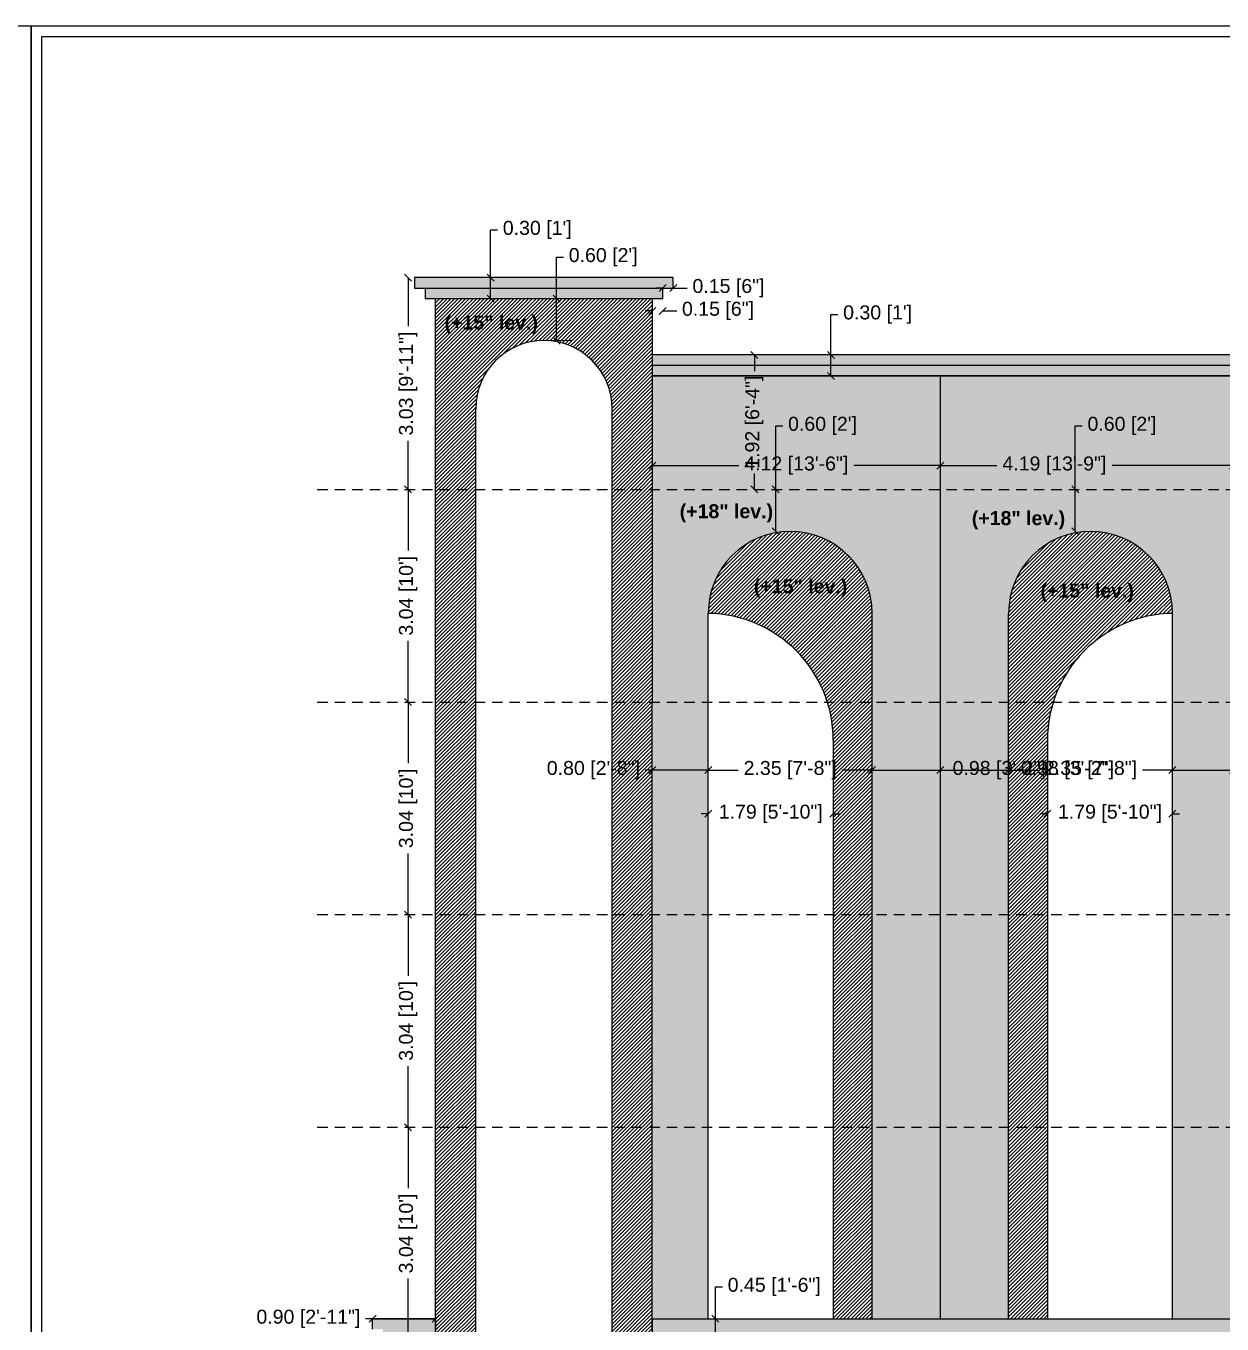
# Model space of a CAD drawing. Header units: metres. Extents: x 0 to 8495, y 0 to 3455.
# Drawn here: x 8361.38 to 8378.49, y 89.14 to 107.71 of the extents above; entities that cross this region are included whole.
import ezdxf

# ---------------------------------------------------------------- set-up
doc = ezdxf.new("R2010")
doc.units = ezdxf.units.M
doc.header["$MEASUREMENT"] = 0
doc.linetypes.add('DASHED', pattern=[0.75, 0.5, -0.25])
doc.layers.get('0').update_dxf_attribs({"lineweight": 18})
doc.layers.add('Columns', color=12, linetype='Continuous', lineweight=25)
doc.styles.add('Annotative', font='arial.ttf')
doc.dimstyles.get("Standard").update_dxf_attribs({"dimtxt": 0.2, "dimasz": 0.1, "dimexe": 0.08, "dimexo": 0.1125, "dimgap": 0.09, "dimtad": 0, "dimtoh": 1, "dimzin": 0, "dimdsep": 46, "dimtxsty": 'Annotative', "dimblk": 'OBLIQUE', "dimcen": 0.09, "dimse1": 1, "dimse2": 1, "dimclrt": 256, "dimadec": 0, "dimazin": 0, "dimtfac": 1, "dimtofl": 0, "dimtmove": 0, "dimatfit": 3, "dimldrblk": 'OBLIQUE', "dimfxl": 1, "dimtolj": 1, "dimtzin": 0, "dimarcsym": 0})

# ---------------------------------------------------------------- blocks, each defined once
blk = doc.blocks.new('_Oblique')
at = {"color": 0, "linetype": 'ByBlock', "lineweight": -2}
blk.add_line((-0.5, -0.5), (0.5, 0.5), dxfattribs=at)
blk = doc.blocks.new('*D438')
at = {"color": 0, "lineweight": -2, "transparency": 16777216}
for p, q in [((8366.849, 104.108), (8366.849, 103.413)), ((8366.849, 101.078), (8366.849, 101.774))]:
    blk.add_line(p, q, dxfattribs=at)
at = {"layer": 'Defpoints', "color": 0, "transparency": 16777216}
for p in [(8367.242, 104.108), (8366.849, 101.078), (8367.242, 101.078)]:
    blk.add_point(p, dxfattribs=at)
at = {"color": 0, "lineweight": -2, "transparency": 16777216, "xscale": 0.1, "yscale": 0.1, "zscale": 0.1}
for p, rotation in [((8366.849, 104.108), 90), ((8366.849, 101.078), 270)]:
    blk.add_blockref('_Oblique', p, dxfattribs=dict(at, rotation=rotation))
at = {"transparency": 16777216, "insert": (8366.849, 102.593), "char_height": 0.2, "attachment_point": 5, "rotation": 90, "style": 'Annotative'}
blk.add_mtext('\\A1;3.03 [9\'-11"]', dxfattribs=at)
blk = doc.blocks.new('*D439')
at = {"color": 0, "lineweight": -2, "transparency": 16777216}
for p, q in [((8370.342, 103.632), (8370.242, 103.632)), ((8370.492, 103.632), (8370.692, 103.632))]:
    blk.add_line(p, q, dxfattribs=at)
at = {"layer": 'Defpoints', "color": 0, "transparency": 16777216}
for p in [(8370.342, 103.808), (8370.492, 103.808), (8370.492, 103.632)]:
    blk.add_point(p, dxfattribs=at)
at = {"color": 0, "lineweight": -2, "transparency": 16777216, "xscale": 0.1, "yscale": 0.1, "zscale": 0.1}
blk.add_blockref('_Oblique', (8370.342, 103.632), dxfattribs=at)
at = {"color": 0, "lineweight": -2, "transparency": 16777216, "xscale": 0.1, "yscale": 0.1, "zscale": 0.1, "rotation": 180}
blk.add_blockref('_Oblique', (8370.492, 103.632), dxfattribs=at)
at = {"transparency": 16777216, "insert": (8371.283, 103.632), "char_height": 0.2, "attachment_point": 5, "style": 'Annotative'}
blk.add_mtext('\\A1;0.15 [6"]', dxfattribs=at)
blk = doc.blocks.new('*D440')
at = {"color": 0, "lineweight": -2, "transparency": 16777216}
for p, q in [((8370.492, 103.958), (8370.392, 103.958)), ((8370.642, 103.958), (8370.842, 103.958))]:
    blk.add_line(p, q, dxfattribs=at)
at = {"layer": 'Defpoints', "color": 0, "transparency": 16777216}
for p in [(8370.492, 103.958), (8370.642, 103.958), (8370.642, 103.958)]:
    blk.add_point(p, dxfattribs=at)
at = {"color": 0, "lineweight": -2, "transparency": 16777216, "xscale": 0.1, "yscale": 0.1, "zscale": 0.1}
blk.add_blockref('_Oblique', (8370.492, 103.958), dxfattribs=at)
at = {"color": 0, "lineweight": -2, "transparency": 16777216, "xscale": 0.1, "yscale": 0.1, "zscale": 0.1, "rotation": 180}
blk.add_blockref('_Oblique', (8370.642, 103.958), dxfattribs=at)
at = {"transparency": 16777216, "insert": (8371.433, 103.958), "char_height": 0.2, "attachment_point": 5, "style": 'Annotative'}
blk.add_mtext('\\A1;0.15 [6"]', dxfattribs=at)
blk = doc.blocks.new('*D441')
at = {"color": 0, "lineweight": -2, "transparency": 16777216}
for p, q in [((8368.029, 104.108), (8368.029, 104.789)), ((8368.029, 104.789), (8368.129, 104.789)), ((8368.029, 103.808), (8368.029, 104.108))]:
    blk.add_line(p, q, dxfattribs=at)
at = {"layer": 'Defpoints', "color": 0, "transparency": 16777216}
for p in [(8367.242, 104.108), (8368.029, 104.108), (8367.242, 103.808)]:
    blk.add_point(p, dxfattribs=at)
at = {"color": 0, "lineweight": -2, "transparency": 16777216, "xscale": 0.1, "yscale": 0.1, "zscale": 0.1}
for p, rotation in [((8368.029, 104.108), 90), ((8368.029, 103.808), 270)]:
    blk.add_blockref('_Oblique', p, dxfattribs=dict(at, rotation=rotation))
at = {"transparency": 16777216, "insert": (8368.697, 104.789), "char_height": 0.2, "attachment_point": 5, "style": 'Annotative'}
blk.add_mtext("\\A1;0.30 [1']", dxfattribs=at)
blk = doc.blocks.new('*D442')
at = {"color": 0, "lineweight": -2, "transparency": 16777216}
for p, q in [((8368.973, 103.808), (8368.973, 104.4)), ((8368.973, 104.4), (8369.073, 104.4)), ((8368.973, 103.208), (8368.973, 103.808))]:
    blk.add_line(p, q, dxfattribs=at)
at = {"layer": 'Defpoints', "color": 0, "transparency": 16777216}
for p in [(8368.792, 103.808), (8368.973, 103.808), (8368.792, 103.208)]:
    blk.add_point(p, dxfattribs=at)
at = {"color": 0, "lineweight": -2, "transparency": 16777216, "xscale": 0.1, "yscale": 0.1, "zscale": 0.1}
for p, rotation in [((8368.973, 103.808), 90), ((8368.973, 103.208), 270)]:
    blk.add_blockref('_Oblique', p, dxfattribs=dict(at, rotation=rotation))
at = {"transparency": 16777216, "insert": (8369.64, 104.4), "char_height": 0.2, "attachment_point": 5, "style": 'Annotative'}
blk.add_mtext("\\A1;0.60 [2']", dxfattribs=at)
blk = doc.blocks.new('*D443')
at = {"color": 0, "lineweight": -2, "transparency": 16777216}
for p, q in [((8366.849, 101.078), (8366.849, 100.204)), ((8366.849, 98.038), (8366.849, 98.913))]:
    blk.add_line(p, q, dxfattribs=at)
at = {"layer": 'Defpoints', "color": 0, "transparency": 16777216}
for p in [(8367.242, 101.078), (8366.849, 98.038), (8367.242, 98.038)]:
    blk.add_point(p, dxfattribs=at)
at = {"color": 0, "lineweight": -2, "transparency": 16777216, "xscale": 0.1, "yscale": 0.1, "zscale": 0.1}
for p, rotation in [((8366.849, 101.078), 90), ((8366.849, 98.038), 270)]:
    blk.add_blockref('_Oblique', p, dxfattribs=dict(at, rotation=rotation))
at = {"transparency": 16777216, "insert": (8366.849, 99.558), "char_height": 0.2, "attachment_point": 5, "rotation": 90, "style": 'Annotative'}
blk.add_mtext("\\A1;3.04 [10']", dxfattribs=at)
blk = doc.blocks.new('*D444')
at = {"color": 0, "lineweight": -2, "transparency": 16777216}
for p, q in [((8366.849, 98.038), (8366.849, 97.164)), ((8366.849, 94.998), (8366.849, 95.873))]:
    blk.add_line(p, q, dxfattribs=at)
at = {"layer": 'Defpoints', "color": 0, "transparency": 16777216}
for p in [(8367.242, 98.038), (8366.849, 94.998), (8367.242, 94.998)]:
    blk.add_point(p, dxfattribs=at)
at = {"color": 0, "lineweight": -2, "transparency": 16777216, "xscale": 0.1, "yscale": 0.1, "zscale": 0.1}
for p, rotation in [((8366.849, 98.038), 90), ((8366.849, 94.998), 270)]:
    blk.add_blockref('_Oblique', p, dxfattribs=dict(at, rotation=rotation))
at = {"transparency": 16777216, "insert": (8366.849, 96.518), "char_height": 0.2, "attachment_point": 5, "rotation": 90, "style": 'Annotative'}
blk.add_mtext("\\A1;3.04 [10']", dxfattribs=at)
blk = doc.blocks.new('*D445')
at = {"color": 0, "lineweight": -2, "transparency": 16777216}
for p, q in [((8366.849, 94.998), (8366.849, 94.124)), ((8366.849, 91.958), (8366.849, 92.833))]:
    blk.add_line(p, q, dxfattribs=at)
at = {"layer": 'Defpoints', "color": 0, "transparency": 16777216}
for p in [(8367.242, 94.998), (8366.849, 91.958), (8367.242, 91.958)]:
    blk.add_point(p, dxfattribs=at)
at = {"color": 0, "lineweight": -2, "transparency": 16777216, "xscale": 0.1, "yscale": 0.1, "zscale": 0.1}
for p, rotation in [((8366.849, 94.998), 90), ((8366.849, 91.958), 270)]:
    blk.add_blockref('_Oblique', p, dxfattribs=dict(at, rotation=rotation))
at = {"transparency": 16777216, "insert": (8366.849, 93.478), "char_height": 0.2, "attachment_point": 5, "rotation": 90, "style": 'Annotative'}
blk.add_mtext("\\A1;3.04 [10']", dxfattribs=at)
blk = doc.blocks.new('*D446')
at = {"color": 0, "lineweight": -2, "transparency": 16777216}
for p, q in [((8366.849, 91.958), (8366.849, 91.084)), ((8366.849, 88.918), (8366.849, 89.793))]:
    blk.add_line(p, q, dxfattribs=at)
at = {"layer": 'Defpoints', "color": 0, "transparency": 16777216}
for p in [(8367.242, 91.958), (8366.849, 88.918), (8367.242, 88.918)]:
    blk.add_point(p, dxfattribs=at)
at = {"color": 0, "lineweight": -2, "transparency": 16777216, "xscale": 0.1, "yscale": 0.1, "zscale": 0.1}
for p, rotation in [((8366.849, 91.958), 90), ((8366.849, 88.918), 270)]:
    blk.add_blockref('_Oblique', p, dxfattribs=dict(at, rotation=rotation))
at = {"transparency": 16777216, "insert": (8366.849, 90.438), "char_height": 0.2, "attachment_point": 5, "rotation": 90, "style": 'Annotative'}
blk.add_mtext("\\A1;3.04 [10']", dxfattribs=at)
blk = doc.blocks.new('*D451')
at = {"color": 0, "lineweight": -2, "transparency": 16777216}
for p, q in [((8366.342, 89.218), (8366.242, 89.218)), ((8367.242, 89.218), (8366.342, 89.218))]:
    blk.add_line(p, q, dxfattribs=at)
at = {"layer": 'Defpoints', "color": 0, "transparency": 16777216}
for p in [(8366.342, 89.218), (8366.342, 89.218), (8367.242, 89.218)]:
    blk.add_point(p, dxfattribs=at)
at = {"color": 0, "lineweight": -2, "transparency": 16777216, "xscale": 0.1, "yscale": 0.1, "zscale": 0.1, "rotation": 180}
blk.add_blockref('_Oblique', (8366.342, 89.218), dxfattribs=at)
at = {"color": 0, "lineweight": -2, "transparency": 16777216, "xscale": 0.1, "yscale": 0.1, "zscale": 0.1}
blk.add_blockref('_Oblique', (8367.242, 89.218), dxfattribs=at)
at = {"transparency": 16777216, "insert": (8365.423, 89.218), "char_height": 0.2, "attachment_point": 5, "style": 'Annotative'}
blk.add_mtext('\\A1;0.90 [2\'-11"]', dxfattribs=at)
blk = doc.blocks.new('*D456')
at = {"color": 0, "lineweight": -2, "transparency": 16777216}
for p, q in [((8371.803, 103.001), (8371.803, 102.772)), ((8371.803, 101.078), (8371.803, 101.307))]:
    blk.add_line(p, q, dxfattribs=at)
at = {"layer": 'Defpoints', "color": 0, "transparency": 16777216}
for p in [(8370.342, 103.001), (8370.342, 101.078), (8371.803, 101.078)]:
    blk.add_point(p, dxfattribs=at)
at = {"color": 0, "lineweight": -2, "transparency": 16777216, "xscale": 0.1, "yscale": 0.1, "zscale": 0.1}
for p, rotation in [((8371.803, 103.001), 90), ((8371.803, 101.078), 270)]:
    blk.add_blockref('_Oblique', p, dxfattribs=dict(at, rotation=rotation))
at = {"transparency": 16777216, "insert": (8371.803, 102.04), "char_height": 0.2, "attachment_point": 5, "rotation": 90, "style": 'Annotative'}
blk.add_mtext('\\A1;1.92 [6\'-4"]', dxfattribs=at)
blk = doc.blocks.new('*D457')
at = {"color": 0, "lineweight": -2, "transparency": 16777216}
for p, q in [((8372.898, 103.001), (8372.898, 103.58)), ((8372.898, 103.58), (8372.998, 103.58)), ((8372.898, 102.701), (8372.898, 103.001))]:
    blk.add_line(p, q, dxfattribs=at)
at = {"layer": 'Defpoints', "color": 0, "transparency": 16777216}
for p in [(8370.342, 103.001), (8372.898, 103.001), (8370.342, 102.701)]:
    blk.add_point(p, dxfattribs=at)
at = {"color": 0, "lineweight": -2, "transparency": 16777216, "xscale": 0.1, "yscale": 0.1, "zscale": 0.1}
for p, rotation in [((8372.898, 103.001), 90), ((8372.898, 102.701), 270)]:
    blk.add_blockref('_Oblique', p, dxfattribs=dict(at, rotation=rotation))
at = {"transparency": 16777216, "insert": (8373.566, 103.58), "char_height": 0.2, "attachment_point": 5, "style": 'Annotative'}
blk.add_mtext("\\A1;0.30 [1']", dxfattribs=at)
blk = doc.blocks.new('*D458')
at = {"color": 0, "lineweight": -2, "transparency": 16777216}
for p, q in [((8370.342, 101.42), (8371.58, 101.42)), ((8374.464, 101.42), (8373.227, 101.42))]:
    blk.add_line(p, q, dxfattribs=at)
at = {"layer": 'Defpoints', "color": 0, "transparency": 16777216}
for p in [(8374.464, 101.42), (8370.342, 101.078), (8374.464, 101.078)]:
    blk.add_point(p, dxfattribs=at)
at = {"color": 0, "lineweight": -2, "transparency": 16777216, "xscale": 0.1, "yscale": 0.1, "zscale": 0.1, "rotation": 180}
blk.add_blockref('_Oblique', (8370.342, 101.42), dxfattribs=at)
at = {"color": 0, "lineweight": -2, "transparency": 16777216, "xscale": 0.1, "yscale": 0.1, "zscale": 0.1}
blk.add_blockref('_Oblique', (8374.464, 101.42), dxfattribs=at)
at = {"transparency": 16777216, "insert": (8372.403, 101.42), "char_height": 0.2, "attachment_point": 5, "style": 'Annotative'}
blk.add_mtext('\\A1;4.12 [13\'-6"]', dxfattribs=at)
blk = doc.blocks.new('*D459')
at = {"color": 0, "lineweight": -2, "transparency": 16777216}
for p, q in [((8374.464, 101.42), (8375.273, 101.42)), ((8378.653, 101.42), (8376.92, 101.42))]:
    blk.add_line(p, q, dxfattribs=at)
at = {"layer": 'Defpoints', "color": 0, "transparency": 16777216}
for p in [(8378.653, 101.42), (8374.464, 101.078), (8378.653, 101.078)]:
    blk.add_point(p, dxfattribs=at)
at = {"color": 0, "lineweight": -2, "transparency": 16777216, "xscale": 0.1, "yscale": 0.1, "zscale": 0.1, "rotation": 180}
blk.add_blockref('_Oblique', (8374.464, 101.42), dxfattribs=at)
at = {"color": 0, "lineweight": -2, "transparency": 16777216, "xscale": 0.1, "yscale": 0.1, "zscale": 0.1}
blk.add_blockref('_Oblique', (8378.653, 101.42), dxfattribs=at)
at = {"transparency": 16777216, "insert": (8376.096, 101.42), "char_height": 0.2, "attachment_point": 5, "style": 'Annotative'}
blk.add_mtext('\\A1;4.19 [13\'-9"]', dxfattribs=at)
blk = doc.blocks.new('*D460')
at = {"color": 0, "lineweight": -2, "transparency": 16777216}
for p, q in [((8372.11, 101.078), (8372.11, 101.987)), ((8372.11, 101.987), (8372.21, 101.987)), ((8372.11, 100.478), (8372.11, 101.078))]:
    blk.add_line(p, q, dxfattribs=at)
at = {"layer": 'Defpoints', "color": 0, "transparency": 16777216}
for p in [(8372.11, 101.078), (8372.316, 101.078), (8372.316, 100.478)]:
    blk.add_point(p, dxfattribs=at)
at = {"color": 0, "lineweight": -2, "transparency": 16777216, "xscale": 0.1, "yscale": 0.1, "zscale": 0.1}
for p, rotation in [((8372.11, 101.078), 90), ((8372.11, 100.478), 270)]:
    blk.add_blockref('_Oblique', p, dxfattribs=dict(at, rotation=rotation))
at = {"transparency": 16777216, "insert": (8372.778, 101.987), "char_height": 0.2, "attachment_point": 5, "style": 'Annotative'}
blk.add_mtext("\\A1;0.60 [2']", dxfattribs=at)
blk = doc.blocks.new('*D461')
at = {"color": 0, "lineweight": -2, "transparency": 16777216}
for p, q in [((8376.394, 101.078), (8376.394, 101.987)), ((8376.394, 101.987), (8376.494, 101.987)), ((8376.394, 100.478), (8376.394, 101.078))]:
    blk.add_line(p, q, dxfattribs=at)
at = {"layer": 'Defpoints', "color": 0, "transparency": 16777216}
for p in [(8376.394, 101.078), (8376.6, 101.078), (8376.6, 100.478)]:
    blk.add_point(p, dxfattribs=at)
at = {"color": 0, "lineweight": -2, "transparency": 16777216, "xscale": 0.1, "yscale": 0.1, "zscale": 0.1}
for p, rotation in [((8376.394, 101.078), 90), ((8376.394, 100.478), 270)]:
    blk.add_blockref('_Oblique', p, dxfattribs=dict(at, rotation=rotation))
at = {"transparency": 16777216, "insert": (8377.062, 101.987), "char_height": 0.2, "attachment_point": 5, "style": 'Annotative'}
blk.add_mtext("\\A1;0.60 [2']", dxfattribs=at)
blk = doc.blocks.new('*D470')
at = {"color": 0, "lineweight": -2, "transparency": 16777216}
for p, q in [((8371.143, 97.065), (8371.572, 97.065)), ((8373.488, 97.065), (8373.059, 97.065))]:
    blk.add_line(p, q, dxfattribs=at)
at = {"layer": 'Defpoints', "color": 0, "transparency": 16777216}
for p in [(8371.143, 99.139), (8373.488, 99.139), (8373.488, 97.065)]:
    blk.add_point(p, dxfattribs=at)
at = {"color": 0, "lineweight": -2, "transparency": 16777216, "xscale": 0.1, "yscale": 0.1, "zscale": 0.1, "rotation": 180}
blk.add_blockref('_Oblique', (8371.143, 97.065), dxfattribs=at)
at = {"color": 0, "lineweight": -2, "transparency": 16777216, "xscale": 0.1, "yscale": 0.1, "zscale": 0.1}
blk.add_blockref('_Oblique', (8373.488, 97.065), dxfattribs=at)
at = {"transparency": 16777216, "insert": (8372.316, 97.065), "char_height": 0.2, "attachment_point": 5, "style": 'Annotative'}
blk.add_mtext('\\A1;2.35 [7\'-8"]', dxfattribs=at)
blk = doc.blocks.new('*D471')
at = {"color": 0, "lineweight": -2, "transparency": 16777216}
for p, q in [((8375.44, 97.065), (8375.869, 97.065)), ((8377.785, 97.065), (8377.356, 97.065))]:
    blk.add_line(p, q, dxfattribs=at)
at = {"layer": 'Defpoints', "color": 0, "transparency": 16777216}
for p in [(8375.44, 97.065), (8377.785, 97.065), (8377.785, 97.065)]:
    blk.add_point(p, dxfattribs=at)
at = {"color": 0, "lineweight": -2, "transparency": 16777216, "xscale": 0.1, "yscale": 0.1, "zscale": 0.1, "rotation": 180}
blk.add_blockref('_Oblique', (8375.44, 97.065), dxfattribs=at)
at = {"color": 0, "lineweight": -2, "transparency": 16777216, "xscale": 0.1, "yscale": 0.1, "zscale": 0.1}
blk.add_blockref('_Oblique', (8377.785, 97.065), dxfattribs=at)
at = {"transparency": 16777216, "insert": (8376.613, 97.065), "char_height": 0.2, "attachment_point": 5, "style": 'Annotative'}
blk.add_mtext('\\A1;2.35 [7\'-8"]', dxfattribs=at)
blk = doc.blocks.new('*D476')
at = {"color": 0, "lineweight": -2, "transparency": 16777216}
for p, q in [((8371.143, 96.44), (8371.043, 96.44)), ((8372.932, 96.44), (8373.032, 96.44))]:
    blk.add_line(p, q, dxfattribs=at)
at = {"layer": 'Defpoints', "color": 0, "transparency": 16777216}
for p in [(8371.143, 97.491), (8372.932, 97.491), (8371.143, 96.44)]:
    blk.add_point(p, dxfattribs=at)
at = {"color": 0, "lineweight": -2, "transparency": 16777216, "xscale": 0.1, "yscale": 0.1, "zscale": 0.1}
blk.add_blockref('_Oblique', (8371.143, 96.44), dxfattribs=at)
at = {"color": 0, "lineweight": -2, "transparency": 16777216, "xscale": 0.1, "yscale": 0.1, "zscale": 0.1, "rotation": 180}
blk.add_blockref('_Oblique', (8372.932, 96.44), dxfattribs=at)
at = {"transparency": 16777216, "insert": (8372.038, 96.44), "char_height": 0.2, "attachment_point": 5, "style": 'Annotative'}
blk.add_mtext('\\A1;1.79 [5\'-10"]', dxfattribs=at)
blk = doc.blocks.new('*D477')
at = {"color": 0, "lineweight": -2, "transparency": 16777216}
for p, q in [((8375.996, 96.44), (8375.896, 96.44)), ((8377.785, 96.44), (8377.885, 96.44))]:
    blk.add_line(p, q, dxfattribs=at)
at = {"layer": 'Defpoints', "color": 0, "transparency": 16777216}
for p in [(8375.996, 96.605), (8377.785, 96.605), (8377.785, 96.44)]:
    blk.add_point(p, dxfattribs=at)
at = {"color": 0, "lineweight": -2, "transparency": 16777216, "xscale": 0.1, "yscale": 0.1, "zscale": 0.1}
blk.add_blockref('_Oblique', (8375.996, 96.44), dxfattribs=at)
at = {"color": 0, "lineweight": -2, "transparency": 16777216, "xscale": 0.1, "yscale": 0.1, "zscale": 0.1, "rotation": 180}
blk.add_blockref('_Oblique', (8377.785, 96.44), dxfattribs=at)
at = {"transparency": 16777216, "insert": (8376.891, 96.44), "char_height": 0.2, "attachment_point": 5, "style": 'Annotative'}
blk.add_mtext('\\A1;1.79 [5\'-10"]', dxfattribs=at)
blk = doc.blocks.new('*D482')
at = {"color": 0, "lineweight": -2, "transparency": 16777216}
for p, q in [((8373.488, 97.065), (8374.464, 97.065)), ((8374.464, 97.065), (8374.564, 97.065))]:
    blk.add_line(p, q, dxfattribs=at)
at = {"layer": 'Defpoints', "color": 0, "transparency": 16777216}
for p in [(8373.488, 97.065), (8374.464, 97.065), (8374.464, 97.065)]:
    blk.add_point(p, dxfattribs=at)
at = {"color": 0, "lineweight": -2, "transparency": 16777216, "xscale": 0.1, "yscale": 0.1, "zscale": 0.1, "rotation": 180}
blk.add_blockref('_Oblique', (8373.488, 97.065), dxfattribs=at)
at = {"color": 0, "lineweight": -2, "transparency": 16777216, "xscale": 0.1, "yscale": 0.1, "zscale": 0.1}
blk.add_blockref('_Oblique', (8374.464, 97.065), dxfattribs=at)
at = {"transparency": 16777216, "insert": (8375.306, 97.065), "char_height": 0.2, "attachment_point": 5, "style": 'Annotative'}
blk.add_mtext('\\A1;0.98 [3\'-2"]', dxfattribs=at)
blk = doc.blocks.new('*D483')
at = {"color": 0, "lineweight": -2, "transparency": 16777216}
for p, q in [((8374.464, 97.065), (8375.44, 97.065)), ((8375.44, 97.065), (8375.54, 97.065))]:
    blk.add_line(p, q, dxfattribs=at)
at = {"layer": 'Defpoints', "color": 0, "transparency": 16777216}
for p in [(8374.464, 97.065), (8375.44, 97.065), (8375.44, 97.065)]:
    blk.add_point(p, dxfattribs=at)
at = {"color": 0, "lineweight": -2, "transparency": 16777216, "xscale": 0.1, "yscale": 0.1, "zscale": 0.1, "rotation": 180}
blk.add_blockref('_Oblique', (8374.464, 97.065), dxfattribs=at)
at = {"color": 0, "lineweight": -2, "transparency": 16777216, "xscale": 0.1, "yscale": 0.1, "zscale": 0.1}
blk.add_blockref('_Oblique', (8375.44, 97.065), dxfattribs=at)
at = {"transparency": 16777216, "insert": (8376.282, 97.065), "char_height": 0.2, "attachment_point": 5, "style": 'Annotative'}
blk.add_mtext('\\A1;0.98 [3\'-2"]', dxfattribs=at)
blk = doc.blocks.new('*D484')
at = {"color": 0, "lineweight": -2, "transparency": 16777216}
for p, q in [((8377.785, 97.065), (8378.653, 97.065)), ((8378.653, 97.065), (8378.753, 97.065))]:
    blk.add_line(p, q, dxfattribs=at)
at = {"layer": 'Defpoints', "color": 0, "transparency": 16777216}
for p in [(8377.785, 97.065), (8378.653, 97.065), (8378.653, 97.065)]:
    blk.add_point(p, dxfattribs=at)
at = {"color": 0, "lineweight": -2, "transparency": 16777216, "xscale": 0.1, "yscale": 0.1, "zscale": 0.1, "rotation": 180}
blk.add_blockref('_Oblique', (8377.785, 97.065), dxfattribs=at)
at = {"color": 0, "lineweight": -2, "transparency": 16777216, "xscale": 0.1, "yscale": 0.1, "zscale": 0.1}
blk.add_blockref('_Oblique', (8378.653, 97.065), dxfattribs=at)
at = {"transparency": 16777216, "insert": (8379.572, 97.065), "char_height": 0.2, "attachment_point": 5, "style": 'Annotative'}
blk.add_mtext('\\A1;0.87 [2\'-10"]', dxfattribs=at)
blk = doc.blocks.new('*D495')
at = {"color": 0, "lineweight": -2, "transparency": 16777216}
for p, q in [((8370.342, 97.065), (8370.242, 97.065)), ((8371.143, 97.065), (8370.342, 97.065))]:
    blk.add_line(p, q, dxfattribs=at)
at = {"layer": 'Defpoints', "color": 0, "transparency": 16777216}
for p in [(8370.342, 97.065), (8370.342, 97.065), (8371.143, 97.065)]:
    blk.add_point(p, dxfattribs=at)
at = {"color": 0, "lineweight": -2, "transparency": 16777216, "xscale": 0.1, "yscale": 0.1, "zscale": 0.1, "rotation": 180}
blk.add_blockref('_Oblique', (8370.342, 97.065), dxfattribs=at)
at = {"color": 0, "lineweight": -2, "transparency": 16777216, "xscale": 0.1, "yscale": 0.1, "zscale": 0.1}
blk.add_blockref('_Oblique', (8371.143, 97.065), dxfattribs=at)
at = {"transparency": 16777216, "insert": (8369.5, 97.065), "char_height": 0.2, "attachment_point": 5, "style": 'Annotative'}
blk.add_mtext('\\A1;0.80 [2\'-8"]', dxfattribs=at)
blk = doc.blocks.new('*D505')
at = {"color": 0, "lineweight": -2, "transparency": 16777216}
for p, q in [((8371.246, 89.218), (8371.246, 89.674)), ((8371.246, 89.674), (8371.346, 89.674)), ((8371.246, 88.768), (8371.246, 89.218))]:
    blk.add_line(p, q, dxfattribs=at)
at = {"layer": 'Defpoints', "color": 0, "transparency": 16777216}
for p in [(8370.342, 89.218), (8371.246, 89.218), (8370.342, 88.768)]:
    blk.add_point(p, dxfattribs=at)
at = {"color": 0, "lineweight": -2, "transparency": 16777216, "xscale": 0.1, "yscale": 0.1, "zscale": 0.1}
for p, rotation in [((8371.246, 89.218), 90), ((8371.246, 88.768), 270)]:
    blk.add_blockref('_Oblique', p, dxfattribs=dict(at, rotation=rotation))
at = {"transparency": 16777216, "insert": (8372.088, 89.674), "char_height": 0.2, "attachment_point": 5, "style": 'Annotative'}
blk.add_mtext('\\A1;0.45 [1\'-6"]', dxfattribs=at)

msp = doc.modelspace()

# ---------------------------------------------------------------- hatches: boundary and pattern name
h = msp.add_hatch()
h.set_pattern_fill('ANSI31', color=33, scale=0.3)
h.paths.add_polyline_path([(8367.816, 102.232, -1), (8369.768, 102.232), (8369.768, 101.078), (8370.342, 101.078), (8370.342, 102.701), (8370.342, 103.808), (8367.242, 103.808), (8367.242, 101.078), (8367.816, 101.078)])
h.paths.add_polyline_path([(8367.306, 103.252), (8368.742, 103.252), (8368.742, 103.665), (8367.306, 103.665)], flags=24)
h = msp.add_hatch()
h.set_pattern_fill('ANSI31', color=33, scale=0.3)
h.paths.add_polyline_path([(8367.816, 101.078), (8367.242, 101.078), (8367.242, 98.038), (8367.816, 98.038)])
h.paths.add_polyline_path([(8370.342, 101.078), (8369.768, 101.078), (8369.768, 98.038), (8370.342, 98.038)])
h.paths.add_polyline_path([(8370.342, 98.038), (8369.768, 98.038), (8369.768, 94.998), (8370.342, 94.998)])
h.paths.add_polyline_path([(8367.816, 98.038), (8367.242, 98.038), (8367.242, 94.998), (8367.816, 94.998)])
h.paths.add_polyline_path([(8367.816, 94.998), (8367.242, 94.998), (8367.242, 91.958), (8367.816, 91.958)])
h.paths.add_polyline_path([(8370.342, 94.998), (8369.768, 94.998), (8369.768, 91.958), (8370.342, 91.958)])
h.paths.add_polyline_path([(8370.342, 91.958), (8369.768, 91.958), (8369.768, 88.918), (8370.342, 88.918), (8370.342, 89.218)])
h.paths.add_polyline_path([(8367.816, 91.958), (8367.242, 91.958), (8367.242, 88.918), (8367.816, 88.918)])
h.paths.add_polyline_path([(8367.056, 99.237), (8367.056, 99.881), (8366.644, 99.881), (8366.644, 99.237)], flags=9)
h.paths.add_polyline_path([(8367.056, 96.197), (8367.056, 96.841), (8366.644, 96.841), (8366.644, 96.197)], flags=9)
h.paths.add_polyline_path([(8367.056, 93.157), (8367.056, 93.801), (8366.644, 93.801), (8366.644, 93.157)], flags=9)
h.paths.add_polyline_path([(8367.056, 90.117), (8367.056, 90.761), (8366.644, 90.761), (8366.644, 90.117)], flags=9)
h.paths.add_polyline_path([(8366.403, 86.771), (8366.403, 87.415), (8365.991, 87.415), (8365.991, 86.771)], flags=9)
h.paths.add_polyline_path([(8365.053, 87.886), (8365.697, 87.886), (8365.697, 88.298), (8365.053, 88.298)], flags=9)
h.paths.add_polyline_path([(8365.313, 88.421), (8365.957, 88.421), (8365.957, 88.833), (8365.313, 88.833)], flags=9)
h.paths.add_polyline_path([(8365.152, 89.011), (8365.796, 89.011), (8365.796, 89.423), (8365.152, 89.423)], flags=9)
h.paths.add_polyline_path([(8371.995, 96.858), (8372.639, 96.858), (8372.639, 97.27), (8371.995, 97.27)], flags=9)
h.paths.add_polyline_path([(8376.292, 96.858), (8376.936, 96.858), (8376.936, 97.27), (8376.292, 97.27)], flags=9)
h.paths.add_polyline_path([(8380.372, 96.858), (8381.016, 96.858), (8381.016, 97.27), (8380.372, 97.27)], flags=9)
h.paths.add_polyline_path([(8371.707, 96.232), (8372.351, 96.232), (8372.351, 96.645), (8371.707, 96.645)], flags=9)
h.paths.add_polyline_path([(8376.56, 96.232), (8377.203, 96.232), (8377.203, 96.645), (8376.56, 96.645)], flags=9)
h.paths.add_polyline_path([(8380.084, 96.232), (8380.728, 96.232), (8380.728, 96.645), (8380.084, 96.645)], flags=9)
h.paths.add_polyline_path([(8373.655, 96.858), (8374.298, 96.858), (8374.298, 97.27), (8373.655, 97.27)], flags=9)
h.paths.add_polyline_path([(8374.631, 96.858), (8375.274, 96.858), (8375.274, 97.27), (8374.631, 97.27)], flags=9)
h.paths.add_polyline_path([(8377.898, 96.858), (8378.541, 96.858), (8378.541, 97.27), (8377.898, 97.27)], flags=9)
h.paths.add_polyline_path([(8378.765, 96.858), (8379.409, 96.858), (8379.409, 97.27), (8378.765, 97.27)], flags=9)
h.paths.add_polyline_path([(8381.094, 95.742), (8381.737, 95.742), (8381.737, 96.154), (8381.094, 96.154)], flags=9)
h.paths.add_polyline_path([(8370.422, 96.858), (8371.065, 96.858), (8371.065, 97.27), (8370.422, 97.27)], flags=9)
h.paths.add_polyline_path([(8371.671, 87.214), (8372.315, 87.214), (8372.315, 87.626), (8371.671, 87.626)], flags=9)
h.paths.add_polyline_path([(8375.718, 87.384), (8376.362, 87.384), (8376.362, 87.796), (8375.718, 87.796)], flags=9)
h.paths.add_polyline_path([(8371.765, 89.467), (8372.409, 89.467), (8372.409, 89.879), (8371.765, 89.879)], flags=9)
h.paths.add_polyline_path([(8384.528, 87.711), (8386.927, 87.711), (8386.927, 88.124), (8384.528, 88.124)], flags=9)
h.paths.add_polyline_path([(8371.856, 86.967), (8374.254, 86.967), (8374.254, 87.379), (8371.856, 87.379)], flags=9)
h.paths.add_polyline_path([(8380.109, 85.87), (8381.226, 85.87), (8381.226, 86.619), (8380.109, 86.619)], flags=9)
h.paths.add_polyline_path([(8367.306, 103.252), (8368.742, 103.252), (8368.742, 103.665), (8367.306, 103.665)], flags=9)
h.paths.add_polyline_path([(8391.52, 99.419), (8392.956, 99.419), (8392.956, 99.831), (8391.52, 99.831)], flags=9)
h.paths.add_polyline_path([(8386.593, 99.419), (8388.03, 99.419), (8388.03, 99.831), (8386.593, 99.831)], flags=9)
h.paths.add_polyline_path([(8383.723, 99.419), (8385.159, 99.419), (8385.159, 99.831), (8383.723, 99.831)], flags=9)
h.paths.add_polyline_path([(8380.219, 99.419), (8381.655, 99.419), (8381.655, 99.831), (8380.219, 99.831)], flags=9)
h.paths.add_polyline_path([(8375.832, 99.419), (8377.268, 99.419), (8377.268, 99.831), (8375.832, 99.831)], flags=9)
h.paths.add_polyline_path([(8371.733, 99.481), (8373.169, 99.481), (8373.169, 99.893), (8371.733, 99.893)], flags=9)
h.paths.add_polyline_path([(8390.497, 100.53), (8391.934, 100.53), (8391.934, 100.942), (8390.497, 100.942)], flags=9)
h.paths.add_polyline_path([(8388.413, 100.468), (8389.849, 100.468), (8389.849, 100.88), (8388.413, 100.88)], flags=9)
h.paths.add_polyline_path([(8382.716, 100.505), (8384.152, 100.505), (8384.152, 100.917), (8382.716, 100.917)], flags=9)
h.paths.add_polyline_path([(8378.818, 100.505), (8380.254, 100.505), (8380.254, 100.917), (8378.818, 100.917)], flags=9)
h.paths.add_polyline_path([(8374.85, 100.455), (8376.286, 100.455), (8376.286, 100.867), (8374.85, 100.867)], flags=9)
h.paths.add_polyline_path([(8370.67, 100.555), (8372.106, 100.555), (8372.106, 100.967), (8370.67, 100.967)], flags=9)
h.paths.add_polyline_path([(8373.904, 78.175), (8387.401, 78.175), (8387.401, 79.102), (8373.904, 79.102)], flags=9)
h = msp.add_hatch()
h.set_pattern_fill('DOTS', color=252)
h.paths.add_polyline_path([(8374.464, 101.078), (8370.342, 101.078), (8370.342, 98.038), (8371.143, 98.038), (8371.143, 99.306, -1), (8373.488, 99.306), (8373.488, 98.038), (8374.464, 98.038)])
h.paths.add_polyline_path([(8374.464, 102.701), (8370.342, 102.701), (8370.342, 101.078), (8374.464, 101.078)])
h.paths.add_polyline_path([(8374.464, 98.038), (8373.488, 98.038), (8373.488, 94.998), (8374.464, 94.998)])
h.paths.add_polyline_path([(8371.143, 98.038), (8370.342, 98.038), (8370.342, 94.998), (8371.143, 94.998)])
h.paths.add_polyline_path([(8371.143, 94.998), (8370.342, 94.998), (8370.342, 91.958), (8371.143, 91.958)])
h.paths.add_polyline_path([(8374.464, 94.998), (8373.488, 94.998), (8373.488, 91.958), (8374.464, 91.958)])
h.paths.add_polyline_path([(8374.464, 91.958), (8373.488, 91.958), (8373.488, 89.218), (8374.464, 89.218)])
h.paths.add_polyline_path([(8371.143, 91.958), (8370.342, 91.958), (8370.342, 89.218), (8371.143, 89.218)])
h.paths.add_polyline_path([(8377.785, 99.306), (8377.785, 98.038), (8378.653, 98.038), (8378.653, 101.078), (8374.464, 101.078), (8374.464, 98.038), (8375.44, 98.038), (8375.44, 99.306, -1)])
h.paths.add_polyline_path([(8378.653, 102.701), (8374.464, 102.701), (8374.464, 101.078), (8378.653, 101.078)])
h.paths.add_polyline_path([(8382.441, 102.701), (8378.653, 102.701), (8378.653, 101.078), (8382.441, 101.078)])
h.paths.add_polyline_path([(8381.865, 99.306), (8381.865, 98.038), (8382.441, 98.038), (8382.441, 101.078), (8378.653, 101.078), (8378.653, 98.038), (8379.52, 98.038), (8379.52, 99.306, -1)])
h.paths.add_polyline_path([(8385.731, 101.078), (8382.441, 101.078), (8382.441, 98.038), (8383.016, 98.038), (8383.016, 99.306, -1), (8385.361, 99.306), (8385.361, 98.038), (8385.731, 98.038)])
h.paths.add_polyline_path([(8385.731, 102.701), (8382.441, 102.701), (8382.441, 101.078), (8385.731, 101.078)])
h.paths.add_polyline_path([(8390.376, 101.078), (8385.731, 101.078), (8385.731, 98.038), (8386.101, 98.038), (8386.101, 99.306, -1), (8388.446, 99.306), (8388.446, 98.038), (8390.376, 98.038)])
h.paths.add_polyline_path([(8390.376, 102.701), (8385.731, 102.701), (8385.731, 101.078), (8390.376, 101.078)])
h.paths.add_polyline_path([(8393.904, 101.078), (8390.376, 101.078), (8390.376, 98.038), (8390.906, 98.038), (8390.906, 99.306, -1), (8393.251, 99.306), (8393.251, 98.038), (8393.904, 98.038)])
h.paths.add_polyline_path([(8393.904, 102.701), (8390.376, 102.701), (8390.376, 101.078), (8393.904, 101.078)])
h.paths.add_polyline_path([(8390.906, 98.038), (8390.376, 98.038), (8390.376, 94.998), (8390.906, 94.998)])
h.paths.add_polyline_path([(8393.904, 98.038), (8393.251, 98.038), (8393.251, 94.998), (8393.904, 94.998)])
h.paths.add_polyline_path([(8393.904, 94.998), (8393.251, 94.998), (8393.251, 91.958), (8393.904, 91.958)])
h.paths.add_polyline_path([(8390.906, 94.998), (8390.376, 94.998), (8390.376, 91.958), (8390.906, 91.958)])
h.paths.add_polyline_path([(8390.906, 91.958), (8390.376, 91.958), (8390.376, 89.218), (8390.906, 89.218)])
h.paths.add_polyline_path([(8393.904, 91.958), (8393.251, 91.958), (8393.251, 89.218), (8393.904, 89.218)])
h.paths.add_polyline_path([(8390.376, 98.038), (8388.446, 98.038), (8388.446, 94.998), (8390.376, 94.998)])
h.paths.add_polyline_path([(8390.376, 94.998), (8388.446, 94.998), (8388.446, 91.958), (8390.376, 91.958)])
h.paths.add_polyline_path([(8390.376, 91.958), (8388.446, 91.958), (8388.446, 89.218), (8389.476, 89.218), (8390.376, 89.218)])
h.paths.add_polyline_path([(8386.101, 94.998), (8385.731, 94.998), (8385.731, 91.958), (8386.101, 91.958)])
h.paths.add_polyline_path([(8386.101, 98.038), (8385.731, 98.038), (8385.731, 94.998), (8386.101, 94.998)])
h.paths.add_polyline_path([(8385.731, 98.038), (8385.361, 98.038), (8385.361, 94.998), (8385.731, 94.998)])
h.paths.add_polyline_path([(8385.731, 94.998), (8385.361, 94.998), (8385.361, 91.958), (8385.731, 91.958)])
h.paths.add_polyline_path([(8385.731, 91.958), (8385.361, 91.958), (8385.361, 89.218), (8385.731, 89.218)])
h.paths.add_polyline_path([(8386.101, 91.958), (8385.731, 91.958), (8385.731, 89.218), (8386.101, 89.218)])
h.paths.add_polyline_path([(8383.016, 91.958), (8382.441, 91.958), (8382.441, 89.218), (8383.016, 89.218)])
h.paths.add_polyline_path([(8383.016, 94.998), (8382.441, 94.998), (8382.441, 91.958), (8383.016, 91.958)])
h.paths.add_polyline_path([(8383.016, 98.038), (8382.441, 98.038), (8382.441, 94.998), (8383.016, 94.998)])
h.paths.add_polyline_path([(8382.441, 98.038), (8381.865, 98.038), (8381.865, 94.998), (8382.441, 94.998)])
h.paths.add_polyline_path([(8382.441, 94.998), (8381.865, 94.998), (8381.865, 91.958), (8382.441, 91.958)])
h.paths.add_polyline_path([(8382.441, 91.958), (8381.865, 91.958), (8381.865, 89.218), (8382.441, 89.218)])
h.paths.add_polyline_path([(8379.52, 91.958), (8378.653, 91.958), (8378.653, 89.218), (8379.52, 89.218)])
h.paths.add_polyline_path([(8379.52, 94.998), (8378.653, 94.998), (8378.653, 91.958), (8379.52, 91.958)])
h.paths.add_polyline_path([(8379.52, 98.038), (8378.653, 98.038), (8378.653, 94.998), (8379.52, 94.998)])
h.paths.add_polyline_path([(8378.653, 98.038), (8377.785, 98.038), (8377.785, 94.998), (8378.653, 94.998)])
h.paths.add_polyline_path([(8378.653, 94.998), (8377.785, 94.998), (8377.785, 91.958), (8378.653, 91.958)])
h.paths.add_polyline_path([(8378.653, 91.958), (8377.785, 91.958), (8377.785, 89.218), (8378.653, 89.218)])
h.paths.add_polyline_path([(8375.44, 91.958), (8374.464, 91.958), (8374.464, 89.218), (8375.44, 89.218)])
h.paths.add_polyline_path([(8375.44, 94.998), (8374.464, 94.998), (8374.464, 91.958), (8375.44, 91.958)])
h.paths.add_polyline_path([(8375.44, 98.038), (8374.464, 98.038), (8374.464, 94.998), (8375.44, 94.998)])
h.paths.add_polyline_path([(8374.631, 96.858), (8375.274, 96.858), (8375.274, 97.27), (8374.631, 97.27)], flags=24)
h = msp.add_hatch()
h.set_pattern_fill('ANSI31', color=33, scale=0.3)
h.paths.add_polyline_path([(8373.488, 99.306, 1.000129), (8371.143, 99.306, -0.32311), (8372.848, 98.038), (8373.488, 98.038)])
h.paths.add_polyline_path([(8373.488, 98.038), (8372.848, 98.038, -0.076774), (8372.932, 97.491), (8372.932, 94.998), (8373.488, 94.998)])
h.paths.add_polyline_path([(8373.488, 94.998), (8372.932, 94.998), (8372.932, 91.958), (8373.488, 91.958)])
h.paths.add_polyline_path([(8373.488, 91.958), (8372.932, 91.958), (8372.932, 89.218), (8373.488, 89.218)])
h.paths.add_polyline_path([(8375.996, 91.958), (8375.44, 91.958), (8375.44, 89.218), (8375.996, 89.218)])
h.paths.add_polyline_path([(8375.996, 94.998), (8375.44, 94.998), (8375.44, 91.958), (8375.996, 91.958)])
h.paths.add_polyline_path([(8375.996, 97.491, -0.076774), (8376.081, 98.038), (8375.44, 98.038), (8375.44, 94.998), (8375.996, 94.998)])
h.paths.add_polyline_path([(8377.785, 99.306, 1.000129), (8375.44, 99.306), (8375.44, 98.038), (8376.081, 98.038, -0.32311)])
h.paths.add_polyline_path([(8379.52, 99.306, -0.32311), (8381.225, 98.038), (8381.865, 98.038), (8381.865, 99.306, 1.000129)])
h.paths.add_polyline_path([(8381.865, 98.038), (8381.225, 98.038, -0.076774), (8381.309, 97.491), (8381.309, 94.998), (8381.865, 94.998)])
h.paths.add_polyline_path([(8381.865, 94.998), (8381.309, 94.998), (8381.309, 91.958), (8381.865, 91.958)])
h.paths.add_polyline_path([(8381.865, 91.958), (8381.309, 91.958), (8381.309, 89.218), (8381.865, 89.218)])
h.paths.add_polyline_path([(8383.572, 91.958), (8383.016, 91.958), (8383.016, 89.218), (8383.572, 89.218)])
h.paths.add_polyline_path([(8383.572, 94.998), (8383.016, 94.998), (8383.016, 91.958), (8383.572, 91.958)])
h.paths.add_polyline_path([(8383.572, 97.491, -0.076774), (8383.656, 98.038), (8383.016, 98.038), (8383.016, 94.998), (8383.572, 94.998)])
h.paths.add_polyline_path([(8385.361, 99.306, 1.000129), (8383.016, 99.306), (8383.016, 98.038), (8383.656, 98.038, -0.32311)])
h.paths.add_polyline_path([(8388.446, 99.306, 1.000129), (8386.101, 99.306, -0.32311), (8387.806, 98.038), (8388.446, 98.038)])
h.paths.add_polyline_path([(8388.446, 98.038), (8387.806, 98.038, -0.076774), (8387.89, 97.491), (8387.89, 94.998), (8388.446, 94.998)])
h.paths.add_polyline_path([(8388.446, 94.998), (8387.89, 94.998), (8387.89, 91.958), (8388.446, 91.958)])
h.paths.add_polyline_path([(8388.446, 91.958), (8387.89, 91.958), (8387.89, 89.218), (8388.446, 89.218)])
h.paths.add_polyline_path([(8393.251, 91.958), (8392.695, 91.958), (8392.695, 89.218), (8393.251, 89.218)])
h.paths.add_polyline_path([(8393.251, 94.998), (8392.695, 94.998), (8392.695, 91.958), (8393.251, 91.958)])
h.paths.add_polyline_path([(8393.251, 98.038), (8392.611, 98.038, -0.076774), (8392.695, 97.491), (8392.695, 94.998), (8393.251, 94.998)])
h.paths.add_polyline_path([(8393.251, 99.306, 1.000129), (8390.906, 99.306, -0.32311), (8392.611, 98.038), (8393.251, 98.038)])
h.paths.add_polyline_path([(8391.52, 99.419), (8392.956, 99.419), (8392.956, 99.831), (8391.52, 99.831)], flags=24)
at = {"layer": 'Columns'}
h = msp.add_hatch(color=116, dxfattribs=at)
h.dxf.hatch_style = 1
h.paths.add_polyline_path([(8370.642, 104.108), (8367.242, 104.108), (8366.942, 104.108), (8366.942, 103.958), (8370.492, 103.958), (8370.642, 103.958)])
h.paths.add_polyline_path([(8370.492, 103.958), (8367.092, 103.958), (8367.092, 103.808), (8367.242, 103.808), (8370.492, 103.808)])
h.paths.add_polyline_path([(8394.204, 103.001), (8370.342, 103.001), (8370.342, 102.851), (8394.204, 102.851)])
h.paths.add_polyline_path([(8394.054, 102.851), (8370.342, 102.851), (8370.342, 102.701), (8394.054, 102.701)])
h = msp.add_hatch(color=116, dxfattribs=at)
h.dxf.hatch_style = 1
h.paths.add_polyline_path([(8367.242, 85.268), (8366.642, 85.268), (8366.642, 81.008), (8367.242, 81.008)])
h.paths.add_polyline_path([(8367.242, 88.918), (8366.642, 88.918), (8366.642, 85.268), (8367.242, 85.268)])
h.paths.add_polyline_path([(8367.242, 89.068), (8366.492, 89.068), (8366.492, 88.918), (8367.242, 88.918)])
h.paths.add_polyline_path([(8367.242, 89.218), (8366.342, 89.218), (8366.342, 89.068), (8367.242, 89.068)])
h.paths.add_polyline_path([(8389.776, 88.918), (8389.626, 88.918), (8370.342, 88.918), (8370.342, 88.768), (8389.776, 88.768)])
h.paths.add_polyline_path([(8389.626, 89.068), (8389.476, 89.068), (8370.342, 89.068), (8370.342, 88.918), (8389.626, 88.918)])
h.paths.add_polyline_path([(8389.476, 89.218), (8370.342, 89.218), (8370.342, 89.068), (8389.476, 89.068)])
h.paths.add_polyline_path([(8393.904, 89.068), (8389.626, 89.068), (8389.626, 88.918), (8389.776, 88.918), (8393.904, 88.918)])
h.paths.add_polyline_path([(8393.904, 89.218), (8389.476, 89.218), (8389.476, 89.068), (8389.626, 89.068), (8393.904, 89.068)])
h.paths.add_polyline_path([(8393.904, 88.918), (8389.776, 88.918), (8389.776, 88.768), (8389.776, 85.268), (8393.904, 85.268)])
h.paths.add_polyline_path([(8393.904, 85.268), (8389.776, 85.268), (8389.776, 81.008), (8393.904, 81.008)])

# ---------------------------------------------------------------- linework, layer by layer
msp.add_line((8368.792, 103.208), (8369.191, 103.208))
at = {"color": 1}
for points in [[(8367.242, 103.808), (8370.342, 103.808), (8370.342, 81.008), (8367.242, 81.008)], [(8370.342, 102.701), (8374.464, 102.701), (8374.464, 89.218), (8370.342, 89.218)], [(8374.464, 102.701), (8378.653, 102.701), (8378.653, 89.218), (8374.464, 89.218)]]:
    msp.add_lwpolyline(points, close=True, dxfattribs=at)
at = {"layer": 'Columns', "color": 1}
for p, q in [((8367.242, 104.108), (8366.942, 104.108)), ((8366.942, 104.108), (8366.942, 103.958)), ((8366.942, 103.958), (8370.492, 103.958)), ((8367.092, 103.958), (8367.092, 103.808)), ((8370.642, 104.108), (8367.242, 104.108)), ((8370.492, 103.808), (8370.492, 103.958)), ((8370.492, 103.958), (8370.642, 103.958)), ((8370.642, 103.958), (8370.642, 104.108)), ((8367.092, 103.808), (8367.242, 103.808)), ((8367.242, 103.808), (8370.492, 103.808)), ((8394.204, 103.001), (8370.342, 103.001)), ((8394.204, 102.851), (8370.342, 102.851)), ((8370.342, 102.701), (8394.054, 102.701)), ((8367.816, 83.805), (8367.816, 102.232)), ((8369.768, 83.805), (8369.768, 102.232)), ((8371.143, 89.218), (8371.143, 99.306)), ((8373.488, 89.218), (8373.488, 99.306)), ((8375.44, 89.218), (8375.44, 99.306)), ((8377.785, 89.218), (8377.785, 99.306)), ((8366.342, 89.068), (8366.342, 89.218)), ((8366.342, 89.218), (8367.242, 89.218)), ((8367.242, 89.218), (8367.242, 81.008)), ((8370.342, 89.218), (8389.476, 89.218)), ((8370.342, 89.218), (8370.342, 88.768))]:
    msp.add_line(p, q, dxfattribs=at)
at = {"layer": 'Columns', "color": 251}
for p, q in [((8367.242, 98.038), (8367.242, 103.808)), ((8367.242, 103.808), (8370.342, 103.808)), ((8370.342, 103.808), (8370.342, 98.038)), ((8394.054, 102.701), (8370.342, 102.701)), ((8374.464, 89.218), (8374.464, 102.701)), ((8367.242, 81.008), (8367.242, 98.038)), ((8370.342, 81.008), (8370.342, 98.038))]:
    msp.add_line(p, q, dxfattribs=at)
at = {"layer": 'Columns', "color": 6, "linetype": 'DASHED', "ltscale": 0.3}
for p, q in [((8365.55, 101.078), (8395.02, 101.078)), ((8365.55, 98.038), (8395.02, 98.038)), ((8365.55, 94.998), (8395.02, 94.998)), ((8365.55, 91.958), (8395.02, 91.958))]:
    msp.add_line(p, q, dxfattribs=at)
at = {"layer": 'Columns', "color": 47, "true_color": 0x866a46}
for p, q in [((8372.932, 97.491), (8372.932, 89.218)), ((8375.996, 97.491), (8375.996, 89.218))]:
    msp.add_line(p, q, dxfattribs=at)
at = {"layer": 'Columns', "color": 250}
for points in [[(8306.392, 107.706), (8361.457, 107.706), (8361.457, 75.721), (8306.392, 75.721)], [(8361.457, 107.706), (8398.348, 107.706), (8398.348, 75.721), (8361.457, 75.721)], [(8361.607, 107.556), (8398.198, 107.556), (8398.198, 75.871), (8361.607, 75.871)]]:
    msp.add_lwpolyline(points, close=True, dxfattribs=at)
at = {"layer": 'Columns', "color": 1}
for centre, radius in [((8368.792, 102.232), 0.976), ((8372.316, 99.306), 1.172), ((8376.613, 99.306), 1.172)]:
    msp.add_arc(centre, radius, 0, 180, dxfattribs=at)
at = {"layer": 'Columns', "color": 47, "true_color": 0x866a46}
for centre, start, end in [((8371.117, 97.491), 0, 89.1887), ((8377.811, 97.491), 90.8113, 180)]:
    msp.add_arc(centre, 1.815, start, end, dxfattribs=at)

# ---------------------------------------------------------------- texts
at = {"char_height": 0.2, "attachment_point": 1, "style": 'Annotative'}
for s, insert in [('{\\fArial|b1|i0|c0|p34;\\C1;(+15" lev.)}', (8367.371, 103.565)), ('{\\fArial|b1|i0|c0|p34;\\C1;(+18" lev.)}', (8370.735, 100.867)), ('{\\fArial|b1|i0|c0|p34;\\C1;(+18" lev.)}', (8374.914, 100.768)), ('{\\fArial|b1|i0|c0|p34;\\C1;(+15" lev.)}', (8371.797, 99.794)), ('{\\fArial|b1|i0|c0|p34;\\C1;(+15" lev.)}', (8375.897, 99.731))]:
    msp.add_mtext_dynamic_manual_height_columns(s, width=2.87767, gutter_width=1, heights=[-0.262], dxfattribs=dict(at, insert=insert))

# ---------------------------------------------------------------- dimensions: what is measured, and where the dimension line sits
for base, p1, p2, picture, middle in [((8368.029, 104.108), (8367.242, 103.808), (8367.242, 104.108), '*D441', (8368.697, 104.789)), ((8368.973, 103.808), (8368.792, 103.208), (8368.792, 103.808), '*D442', (8369.64, 104.4)), ((8372.898, 103.001), (8370.342, 102.701), (8370.342, 103.001), '*D457', (8373.566, 103.58)), ((8372.11, 101.078), (8372.316, 100.478), (8372.316, 101.078), '*D460', (8372.778, 101.987)), ((8376.394, 101.078), (8376.6, 100.478), (8376.6, 101.078), '*D461', (8377.062, 101.987)), ((8371.246, 89.218), (8370.342, 88.768), (8370.342, 89.218), '*D505', (8372.088, 89.674))]:
    dim = msp.add_linear_dim(base=base, p1=p1, p2=p2, angle=90, dimstyle='Standard')
    dim.commit()
    dim.dimension.update_dxf_attribs({"geometry": picture, "text_midpoint": middle, "dimtype": 160})
for base, p1, p2, picture, middle in [((8366.849, 101.078), (8367.242, 104.108), (8367.242, 101.078), '*D438', (8366.849, 102.593)), ((8371.803, 101.078), (8370.342, 103.001), (8370.342, 101.078), '*D456', (8371.803, 102.04)), ((8366.849, 98.038), (8367.242, 101.078), (8367.242, 98.038), '*D443', (8366.849, 99.558)), ((8366.849, 94.998), (8367.242, 98.038), (8367.242, 94.998), '*D444', (8366.849, 96.518)), ((8366.849, 91.958), (8367.242, 94.998), (8367.242, 91.958), '*D445', (8366.849, 93.478)), ((8366.849, 88.918), (8367.242, 91.958), (8367.242, 88.918), '*D446', (8366.849, 90.438))]:
    dim = msp.add_linear_dim(base=base, p1=p1, p2=p2, angle=90, dimstyle='Standard')
    dim.commit()
    dim.dimension.update_dxf_attribs({"geometry": picture, "text_midpoint": middle})
for base, p1, p2, picture, middle in [((8370.642, 103.958), (8370.492, 103.958), (8370.642, 103.958), '*D440', (8371.433, 103.958)), ((8370.492, 103.632), (8370.342, 103.808), (8370.492, 103.808), '*D439', (8371.283, 103.632)), ((8374.464, 101.42), (8370.342, 101.078), (8374.464, 101.078), '*D458', (8372.403, 101.42)), ((8373.488209862, 97.065211012), (8371.143209862, 99.139111914), (8373.488209862, 99.139111914), '*D470', (8372.315709862, 97.065211012)), ((8371.143, 96.44), (8372.932, 97.491), (8371.143, 97.491), '*D476', (8372.038, 96.44)), ((8370.342, 97.065), (8371.143, 97.065), (8370.342, 97.065), '*D495', (8369.5, 97.065)), ((8374.464, 97.065), (8373.488, 97.065), (8374.464, 97.065), '*D482', (8375.306, 97.065)), ((8375.44, 97.065), (8374.464, 97.065), (8375.44, 97.065), '*D483', (8376.282, 97.065)), ((8377.785159862, 97.065211012), (8375.440159862, 97.065211012), (8377.785159862, 97.065211012), '*D471', (8376.612659862, 97.065211012)), ((8378.653, 97.065), (8377.785, 97.065), (8378.653, 97.065), '*D484', (8379.572, 97.065)), ((8377.785, 96.44), (8375.996, 96.605), (8377.785, 96.605), '*D477', (8376.891, 96.44))]:
    dim = msp.add_linear_dim(base=base, p1=p1, p2=p2, dimstyle='Standard')
    dim.commit()
    dim.dimension.update_dxf_attribs({"geometry": picture, "text_midpoint": middle})
for base, p1, p2, picture, middle in [((8378.653, 101.42), (8374.464, 101.078), (8378.653, 101.078), '*D459', (8376.096, 101.42)), ((8366.342, 89.218), (8367.242, 89.218), (8366.342, 89.218), '*D451', (8365.423, 89.218))]:
    dim = msp.add_linear_dim(base=base, p1=p1, p2=p2, dimstyle='Standard')
    dim.commit()
    dim.dimension.update_dxf_attribs({"geometry": picture, "text_midpoint": middle, "dimtype": 160})

doc.saveas('drawing.dxf')
